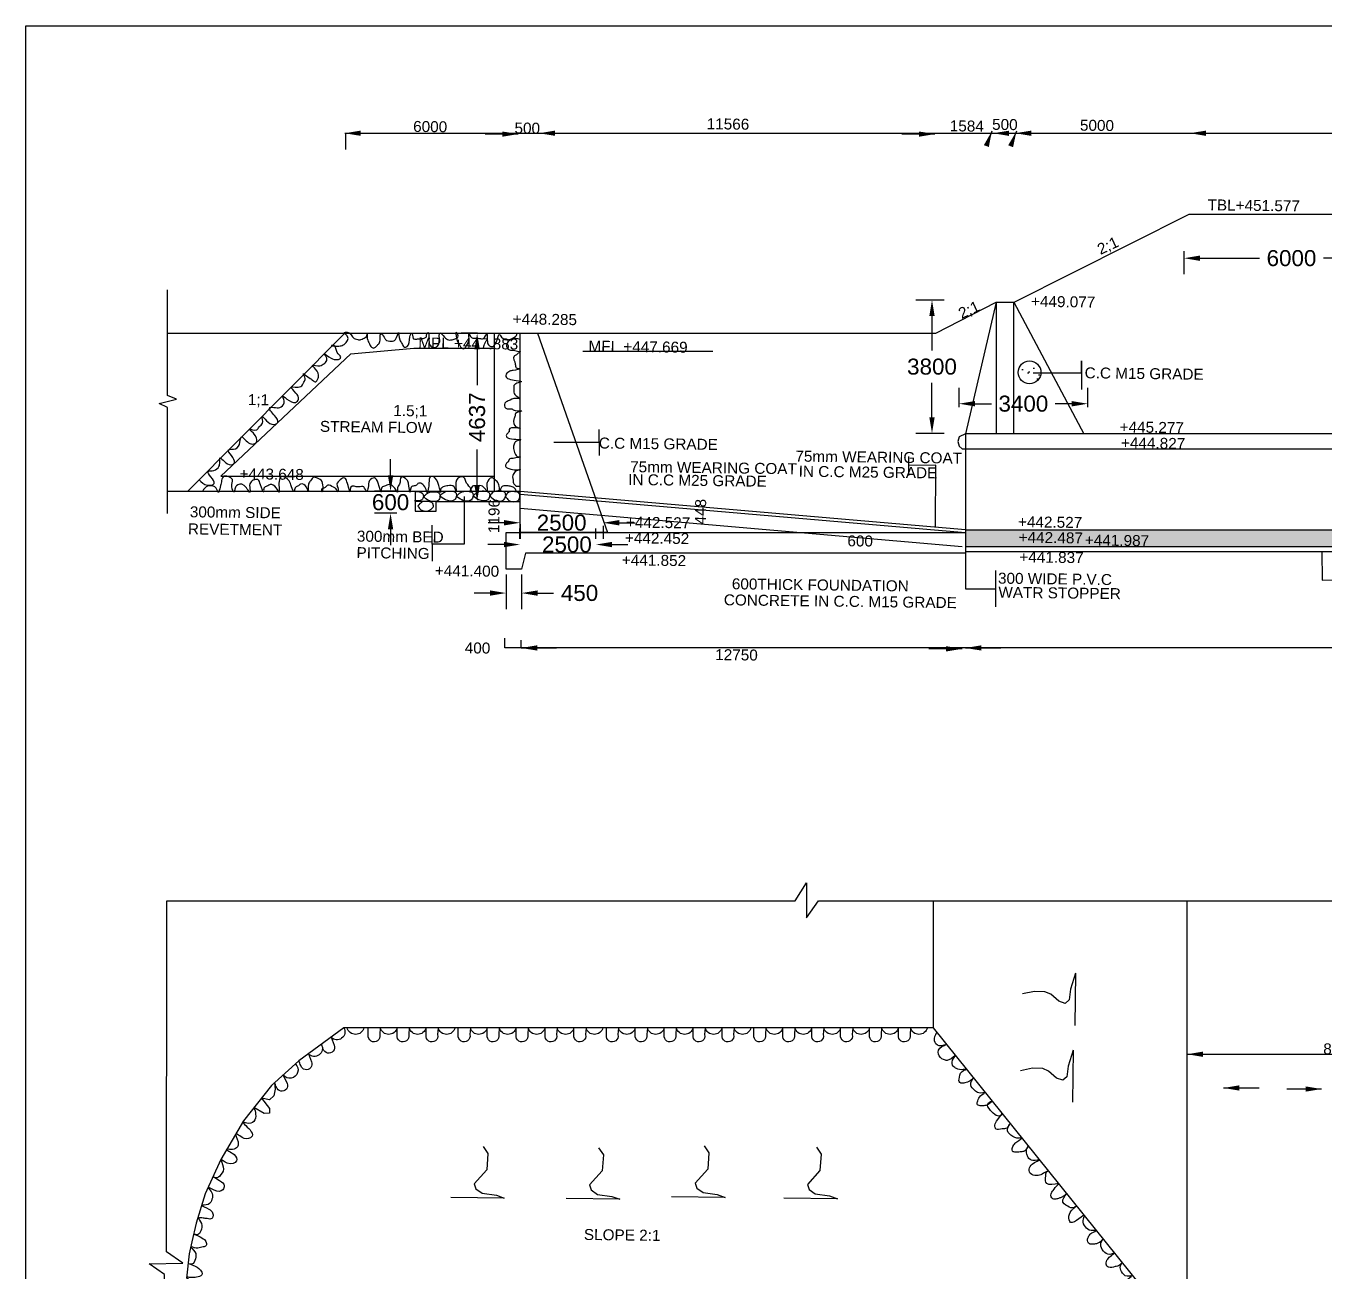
# Model space of a CAD drawing. Header units: inches. Extents: x 86 to 493, y 48 to 2722.
# Drawn here: x 85.64 to 100.23, y 69.72 to 83.71 of the extents above; entities that cross this region are included whole.
import ezdxf

# ---------------------------------------------------------------- set-up
doc = ezdxf.new("R2010")
doc.units = ezdxf.units.IN
doc.header["$MEASUREMENT"] = 0
doc.layers.add('DRAWING', color=7, linetype='Continuous')
doc.styles.get("Standard").update_dxf_attribs({"font": 'arial.ttf'})
doc.dimstyles.get("Standard").update_dxf_attribs({"dimtxt": 0.18, "dimasz": 0.18, "dimexe": 0.18, "dimexo": 0.0625, "dimgap": 0.09, "dimtad": 0, "dimtih": 1, "dimtoh": 1, "dimdec": 4, "dimzin": 0, "dimdsep": 46, "dimtxsty": 'Standard', "dimcen": 0.09, "dimadec": 0, "dimazin": 0, "dimtfac": 1, "dimtdec": 4, "dimtofl": 0, "dimtmove": 0, "dimatfit": 3, "dimfxl": 1, "dimtolj": 1, "dimtzin": 0, "dimarcsym": 0})
pattern_1 = [(50, (0, 0), (0.3586301, -0.03137607), [0.0375, -0.4125]), (355, (0, 0), (-0.0693757, 0.3760961), [0.03, -0.33]), (100.45144, (0.0299, -0.0026), (0.2892544, 0.34472), [0.0318701, -0.3505711]), (46.1842, (0, 0.1), (0.5336207, -0.0827596), [0.05625, -0.61875]), (96.63564, (0.04447, 0.0931), (0.467331, 0.4870593), [0.0478052, -0.5258569]), (351.18416, (0, 0.1), (0.467331, 0.4870593), [0.045, -0.495]), (21, (0.05, 0.075), (0.2984535, -0.20130945), [0.0375, -0.4125]), (326, (0.05, 0.075), (0.1216577, 0.362575), [0.03, -0.33]), (71.45144, (0.07487, 0.05822), (0.4201112, 0.1612656), [0.0318701, -0.3505711]), (37.5, (0, 0), (0.00607993, 0.16644693), [0, -0.326, 0, -0.335, 0, -0.33125]), (7.5, (0, 0), (0.13153477, 0.19720586), [0, -0.191, 0, -0.3185, 0, -0.12625]), (327.5, (-0.1115, 0), (0.26691122, -0.01127744), [0, -0.125, 0, -0.39, 0, -0.5175]), (317.5, (-0.1615, 0), (0.2915931, 0.0500525), [0, -0.1625, 0, -0.259, 0, -0.3675])]

# ---------------------------------------------------------------- blocks, each defined once
blk = doc.blocks.new('*D26')
at = {"layer": 'Defpoints', "color": 0, "transparency": 16777216}
for p in [(89.877, 78.48), (89.738, 78.234), (89.87, 78.234)]:
    blk.add_point(p, dxfattribs=at)
at = {"layer": 'DRAWING', "color": 0, "lineweight": -2, "transparency": 16777216}
for p, q in [((89.738, 78.66), (89.738, 78.84)), ((89.814, 78.48), (89.558, 78.48)), ((89.807, 78.234), (89.558, 78.234)), ((89.738, 78.054), (89.738, 77.874))]:
    blk.add_line(p, q, dxfattribs=at)
at = {"layer": 'DRAWING', "color": 0, "transparency": 16777216}
for points in [[(89.708, 78.66), (89.768, 78.66), (89.738, 78.48)], [(89.708, 78.054), (89.768, 78.054), (89.738, 78.234)]]:
    blk.add_solid(points, dxfattribs=at)
at = {"layer": 'DRAWING', "color": 0, "transparency": 16777216, "insert": (89.738, 78.357), "char_height": 0.18, "attachment_point": 5}
blk.add_mtext('\\A1;600', dxfattribs=at)
blk = doc.blocks.new('*D27')
at = {"layer": 'Defpoints', "color": 0, "transparency": 16777216}
for p in [(91.194, 78.175), (92.128, 78.156), (92.128, 78.127)]:
    blk.add_point(p, dxfattribs=at)
at = {"layer": 'DRAWING', "color": 0, "lineweight": -2, "transparency": 16777216}
for p, q in [((91.014, 78.127), (90.834, 78.127)), ((91.194, 78.112), (91.194, 77.947)), ((92.128, 78.094), (92.128, 77.947)), ((92.308, 78.127), (92.488, 78.127))]:
    blk.add_line(p, q, dxfattribs=at)
at = {"layer": 'DRAWING', "color": 0, "transparency": 16777216}
for points in [[(91.014, 78.157), (91.014, 78.097), (91.194, 78.127)], [(92.308, 78.157), (92.308, 78.097), (92.128, 78.127)]]:
    blk.add_solid(points, dxfattribs=at)
at = {"layer": 'DRAWING', "color": 0, "transparency": 16777216, "insert": (91.661, 78.127), "char_height": 0.18, "attachment_point": 5}
blk.add_mtext('\\A1;2500', dxfattribs=at)
blk = doc.blocks.new('*D28')
at = {"layer": 'Defpoints', "color": 0, "transparency": 16777216}
for p in [(91.192, 77.882), (92.046, 77.882), (92.046, 77.882)]:
    blk.add_point(p, dxfattribs=at)
at = {"layer": 'DRAWING', "color": 0, "lineweight": -2, "transparency": 16777216}
for p, q in [((91.192, 77.945), (91.192, 78.062)), ((92.046, 77.945), (92.046, 78.062)), ((91.012, 77.882), (90.832, 77.882)), ((92.226, 77.882), (92.406, 77.882))]:
    blk.add_line(p, q, dxfattribs=at)
at = {"layer": 'DRAWING', "color": 0, "transparency": 16777216}
for points in [[(91.012, 77.912), (91.012, 77.852), (91.192, 77.882)], [(92.226, 77.912), (92.226, 77.852), (92.046, 77.882)]]:
    blk.add_solid(points, dxfattribs=at)
at = {"layer": 'DRAWING', "color": 0, "transparency": 16777216, "insert": (91.72, 77.882), "char_height": 0.18, "attachment_point": 5}
blk.add_mtext('\\A1;2500', dxfattribs=at)
blk = doc.blocks.new('*D29')
at = {"layer": 'Defpoints', "color": 0, "transparency": 16777216}
for p in [(98.655, 81.242), (101.07, 81.213), (101.07, 81.099)]:
    blk.add_point(p, dxfattribs=at)
at = {"layer": 'DRAWING', "color": 0, "lineweight": -2, "transparency": 16777216}
for p, q in [((98.655, 81.179), (98.655, 80.919)), ((101.07, 81.151), (101.07, 80.919)), ((98.835, 81.099), (99.504, 81.099)), ((100.89, 81.099), (100.222, 81.099))]:
    blk.add_line(p, q, dxfattribs=at)
at = {"layer": 'DRAWING', "color": 0, "transparency": 16777216}
for points in [[(98.835, 81.129), (98.835, 81.069), (98.655, 81.099)], [(100.89, 81.129), (100.89, 81.069), (101.07, 81.099)]]:
    blk.add_solid(points, dxfattribs=at)
at = {"layer": 'DRAWING', "color": 0, "transparency": 16777216, "insert": (99.863, 81.099), "char_height": 0.18, "attachment_point": 5}
blk.add_mtext('\\A1;6000', dxfattribs=at)
blk = doc.blocks.new('*D38')
at = {"layer": 'Defpoints', "color": 0, "transparency": 16777216}
for p in [(96.021, 80.628), (95.823, 79.131), (96.021, 79.131)]:
    blk.add_point(p, dxfattribs=at)
at = {"layer": 'DRAWING', "color": 0, "lineweight": -2, "transparency": 16777216}
for p, q in [((95.959, 80.628), (95.643, 80.628)), ((95.823, 80.448), (95.823, 80.062)), ((95.823, 79.311), (95.823, 79.698)), ((95.959, 79.131), (95.643, 79.131))]:
    blk.add_line(p, q, dxfattribs=at)
at = {"layer": 'DRAWING', "color": 0, "transparency": 16777216}
for points in [[(95.793, 80.448), (95.853, 80.448), (95.823, 80.628)], [(95.793, 79.311), (95.853, 79.311), (95.823, 79.131)]]:
    blk.add_solid(points, dxfattribs=at)
at = {"layer": 'DRAWING', "color": 0, "transparency": 16777216, "insert": (95.823, 79.88), "char_height": 0.18, "attachment_point": 5}
blk.add_mtext('\\A1;3800', dxfattribs=at)
blk = doc.blocks.new('*D39')
at = {"layer": 'Defpoints', "color": 0, "transparency": 16777216}
for p in [(96.127, 79.365), (97.573, 79.464), (97.573, 79.365)]:
    blk.add_point(p, dxfattribs=at)
at = {"layer": 'DRAWING', "color": 0, "lineweight": -2, "transparency": 16777216}
for p, q in [((96.127, 79.427), (96.127, 79.644)), ((97.573, 79.427), (97.573, 79.644)), ((96.307, 79.464), (96.492, 79.464)), ((97.393, 79.464), (97.209, 79.464))]:
    blk.add_line(p, q, dxfattribs=at)
at = {"layer": 'DRAWING', "color": 0, "transparency": 16777216}
for points in [[(96.307, 79.494), (96.307, 79.434), (96.127, 79.464)], [(97.393, 79.494), (97.393, 79.434), (97.573, 79.464)]]:
    blk.add_solid(points, dxfattribs=at)
at = {"layer": 'DRAWING', "color": 0, "transparency": 16777216, "insert": (96.85, 79.464), "char_height": 0.18, "attachment_point": 5}
blk.add_mtext('\\A1;3400', dxfattribs=at)
blk = doc.blocks.new('*D40')
at = {"layer": 'Defpoints', "color": 0, "transparency": 16777216}
for p in [(90.711, 80.257), (90.777, 80.257), (90.723, 78.367)]:
    blk.add_point(p, dxfattribs=at)
at = {"layer": 'DRAWING', "color": 0, "lineweight": -2, "transparency": 16777216}
for p, q in [((90.715, 80.257), (90.531, 80.257)), ((90.711, 80.077), (90.711, 79.674)), ((90.711, 78.547), (90.711, 78.949)), ((90.66, 78.367), (90.531, 78.367))]:
    blk.add_line(p, q, dxfattribs=at)
at = {"layer": 'DRAWING', "color": 0, "transparency": 16777216}
for points in [[(90.681, 80.077), (90.741, 80.077), (90.711, 80.257)], [(90.681, 78.547), (90.741, 78.547), (90.711, 78.367)]]:
    blk.add_solid(points, dxfattribs=at)
at = {"layer": 'DRAWING', "color": 0, "transparency": 16777216, "insert": (90.711, 79.312), "char_height": 0.18, "attachment_point": 5, "rotation": 90}
blk.add_mtext('\\A1;4637', dxfattribs=at)
blk = doc.blocks.new('*D41')
at = {"layer": 'Defpoints', "color": 0, "transparency": 16777216}
for p in [(91.036, 77.606), (91.21, 77.606), (91.21, 77.337)]:
    blk.add_point(p, dxfattribs=at)
at = {"layer": 'DRAWING', "color": 0, "lineweight": -2, "transparency": 16777216}
for p, q in [((91.036, 77.544), (91.036, 77.157)), ((91.21, 77.544), (91.21, 77.157)), ((90.856, 77.337), (90.676, 77.337)), ((91.39, 77.337), (91.57, 77.337))]:
    blk.add_line(p, q, dxfattribs=at)
at = {"layer": 'DRAWING', "color": 0, "transparency": 16777216}
for points in [[(90.856, 77.367), (90.856, 77.307), (91.036, 77.337)], [(91.39, 77.367), (91.39, 77.307), (91.21, 77.337)]]:
    blk.add_solid(points, dxfattribs=at)
at = {"layer": 'DRAWING', "color": 0, "transparency": 16777216, "insert": (91.862, 77.337), "char_height": 0.18, "attachment_point": 5}
blk.add_mtext('\\A1;450', dxfattribs=at)

msp = doc.modelspace()

# ---------------------------------------------------------------- hatches: boundary and pattern name
at = {"layer": 'DRAWING'}
h = msp.add_hatch(dxfattribs=at)
h.set_pattern_fill('AR-CONC', color=256, scale=0.05)
h.set_pattern_definition(pattern_1)
h.paths.add_polyline_path([(96.79115, 79.81639, 1), (97.04707, 79.81639, 1)])
h = msp.add_hatch(dxfattribs=at)
h.set_pattern_fill('AR-CONC', color=256, scale=0.05)
h.set_pattern_definition(pattern_1)
h.paths.add_polyline_path([(107.37867, 78.04577), (96.1991, 78.04577), (96.1991, 77.8565), (107.37867, 77.8565)])

# ---------------------------------------------------------------- linework, layer by layer
msp.add_line((89.06898, 72.3457), (89.06898, 72.3457), dxfattribs=at)
msp.add_lwpolyline([(85.64065, 83.70827), (139.59855, 83.70827), (139.59855, 47.59396), (85.64065, 47.59396)], close=True, dxfattribs=at)
for points in [[(89.23574, 82.32048), (89.23574, 82.50317), (126.84091, 82.50317), (126.84091, 82.33267)], [(87.2313, 80.25689), (89.22337, 80.25689), (90.90736, 80.25689), (91.20204, 80.25689), (91.38922, 80.25689), (95.86557, 80.25689), (96.54251, 80.60597), (96.74782, 80.60597), (98.71297, 81.59323), (102.20836, 81.59323), (101.77856, 81.80144), (101.38687, 81.80144), (101.07141, 81.59323)], [(87.23264, 79.4208), (87.13681, 79.46575), (87.33309, 79.5144), (87.2313, 79.55607), (87.2313, 80.24304), (87.2313, 80.74404)], [(96.54251, 80.60597), (96.1991, 79.12709)], [(96.54659, 79.12709), (96.54659, 80.60597)], [(96.7425, 79.12709), (96.7425, 80.60597), (97.52912, 79.12709)], [(87.45552, 78.47966), (89.22337, 80.25689)], [(90.90811, 78.47966), (90.90736, 80.25689)], [(96.1991, 77.78412), (91.25642, 77.78412), (91.20991, 77.606), (91.03593, 77.606), (91.03593, 78.01625), (91.19445, 78.01625), (91.19445, 78.17454), (91.19445, 78.28868), (91.19445, 78.47966), (91.19445, 80.25689)], [(91.38922, 80.25689), (92.17769, 78.01616), (91.19445, 78.01616), (92.17769, 78.01616), (96.1991, 78.01616)], [(87.82934, 78.64929), (89.29143, 80.02443), (90.00122, 80.08707), (90.90743, 80.08746)], [(91.89916, 80.05412), (93.36119, 80.05412)], [(96.95887, 79.81087), (97.50456, 79.81087), (97.50456, 79.94538)], [(97.50456, 79.94538), (97.50456, 79.81087), (97.50456, 79.62302)], [(128.85711, 78.00732), (117.36027, 78.00732), (117.36027, 79.12709), (96.1991, 79.12709), (96.1991, 78.04577), (124.87305, 78.04577), (124.87305, 79.68454)], [(87.23264, 78.23239), (87.23264, 78.48291), (87.23264, 79.4208)], [(91.57447, 79.03076), (92.0842, 79.03076), (92.0842, 79.17463)], [(96.1991, 79.12709), (96.12961, 79.09328), (96.11258, 79.03875), (96.12755, 78.98554), (96.16208, 78.95727), (96.1991, 78.95727)], [(92.0842, 79.03076), (92.0842, 78.88134)], [(96.1991, 78.95739), (117.36027, 78.95739)], [(95.56064, 78.87255), (95.56064, 78.65715)], [(87.82934, 78.64929), (90.90803, 78.65059)], [(95.86287, 78.07798), (95.86453, 78.77269), (95.56064, 78.76877)], [(91.19445, 78.47966), (87.23264, 78.47966)], [(90.01475, 78.47966), (90.01475, 78.25628), (90.25151, 78.25628), (90.25151, 78.36663), (90.01475, 78.36663)], [(90.56498, 78.42074), (90.56498, 77.88784), (90.20467, 77.88784), (90.20467, 78.09893)], [(90.25151, 78.36663), (91.19445, 78.36663)], [(96.19782, 78.04916), (91.19445, 78.47966)], [(91.19445, 78.44715), (96.1991, 78.01616)], [(96.16232, 77.8565), (91.19445, 78.28868)], [(96.1991, 78.04577), (96.1991, 77.38591), (96.53344, 77.38591)], [(90.20467, 77.88784), (90.20467, 77.69407)], [(117.35822, 77.8565), (96.19815, 77.8565), (96.19815, 77.8565), (96.19815, 77.8028), (117.35822, 77.8028)], [(100.20462, 77.8028), (100.20826, 77.48173), (100.53798, 77.48547), (100.53559, 77.69621)], [(96.53622, 77.59115), (96.53622, 77.18344)], [(117.35179, 76.72019), (91.02305, 76.72019), (91.02305, 76.82986)], [(91.20443, 76.72019), (91.20443, 76.80653)], [(87.22382, 73.87874), (94.28505, 73.87874), (94.41085, 74.08053), (94.41086, 73.6873), (94.54761, 73.8793), (104.18482, 73.8793)], [(128.82345, 54.15002), (87.201, 54.15002), (87.201, 63.53847), (87.01953, 63.66755), (87.40186, 63.67025), (87.1985, 63.80567), (87.1985, 69.68119), (87.02466, 69.8014), (87.40423, 69.80833), (87.22139, 69.93547), (87.22382, 73.87874)], [(95.83767, 73.8793), (95.83767, 72.45206), (89.2135, 72.45206), (88.70766, 72.07981), (88.3997, 71.80331), (88.08476, 71.40809), (87.83067, 70.97212), (87.65517, 70.58823), (87.55525, 70.25774), (87.50582, 70.04861), (87.47404, 69.91413), (87.44521, 69.63958)], [(95.83767, 72.45206), (98.6924, 68.90451), (98.6924, 73.8793)], [(97.43596, 73.06602), (97.37801, 72.88508), (97.36497, 72.76639), (97.3186, 72.72731), (97.2476, 72.75047), (97.15776, 72.83008), (97.09255, 72.85758), (96.97662, 72.86192), (96.84186, 72.83298)], [(97.43596, 73.06602), (97.4273, 72.47899)], [(97.4106, 72.20237), (97.35265, 72.02144), (97.33961, 71.90275), (97.29324, 71.86367), (97.22223, 71.88683), (97.13239, 71.96644), (97.06718, 71.99394), (96.95126, 71.99828), (96.81649, 71.96933)], [(97.4106, 72.20237), (97.40193, 71.61535)], [(98.6924, 72.1555), (102.1745, 72.1555)], [(88.4352, 71.83517), (88.44088, 71.76158), (88.42654, 71.68705), (88.37629, 71.64315), (88.28848, 71.66374), (88.37708, 71.54749), (88.37943, 71.49338), (88.31729, 71.49068), (88.20321, 71.55672)], [(90.78026, 71.11809), (90.83299, 71.03908), (90.81981, 70.8569), (90.67918, 70.70107), (90.69781, 70.64494), (90.76859, 70.59464), (90.92763, 70.57073), (91.01657, 70.53972), (90.4142, 70.54761)], [(92.07667, 71.10517), (92.12941, 71.02615), (92.11623, 70.84398), (91.9756, 70.68814), (91.99422, 70.63201), (92.06501, 70.58171), (92.22405, 70.5578), (92.31299, 70.52679), (91.71062, 70.53468)], [(93.26301, 71.12592), (93.31574, 71.0469), (93.30256, 70.86473), (93.16193, 70.70889), (93.18056, 70.65276), (93.25134, 70.60246), (93.41038, 70.57855), (93.49932, 70.54754), (92.89695, 70.55543)], [(94.52334, 71.11042), (94.57607, 71.03141), (94.56289, 70.84923), (94.42226, 70.6934), (94.44089, 70.63727), (94.51167, 70.58697), (94.67071, 70.56306), (94.75965, 70.53205), (94.15728, 70.53994)]]:
    msp.add_lwpolyline(points, dxfattribs=at)
for points in [[(89.2135, 72.45206, -0.88967982), (89.06898, 72.3457, 0)], [(89.43962, 72.45206, -0.77428943), (89.25016, 72.45206, -2.81447939)], [(89.62296, 72.45206), (89.61713, 72.37618, -1.22280916), (89.48738, 72.37001), (89.48738, 72.45206)], [(89.81243, 72.45206, -0.77428943), (89.62296, 72.45206, -2.81447939)], [(89.94801, 72.45206), (89.94218, 72.37618, -1.22280916), (89.81243, 72.37001), (89.81243, 72.45206)], [(90.13748, 72.45206, -0.77428943), (89.94801, 72.45206, -2.81447939)], [(90.27306, 72.45206), (90.26723, 72.37618, -1.22280916), (90.13748, 72.37001), (90.13748, 72.45206)], [(90.46253, 72.45206, -0.77428943), (90.27306, 72.45206, -2.81447939)], [(90.63482, 72.45206), (90.62899, 72.37618, -1.22280916), (90.49924, 72.37001), (90.49924, 72.45206)], [(90.82429, 72.45206, -0.77428943), (90.63482, 72.45206, -2.81447939)], [(90.95987, 72.45206), (90.95404, 72.37618, -1.22280916), (90.82429, 72.37001), (90.82429, 72.45206)], [(91.14934, 72.45206, -0.77428943), (90.95987, 72.45206, -2.81447939)], [(91.28492, 72.45206), (91.27909, 72.37618, -1.22280916), (91.14934, 72.37001), (91.14934, 72.45206)], [(91.47439, 72.45206, -0.77428943), (91.28492, 72.45206, -2.81447939)], [(91.60997, 72.45206), (91.60414, 72.37618, -1.22280916), (91.47439, 72.37001), (91.47439, 72.45206)], [(91.79944, 72.45206, -0.77428943), (91.60997, 72.45206, -2.81447939)], [(91.93502, 72.45206), (91.92919, 72.37618, -1.22280916), (91.79944, 72.37001), (91.79944, 72.45206)], [(92.12449, 72.45206, -0.77428943), (91.93502, 72.45206, -2.81447939)], [(92.29884, 72.45206), (92.29301, 72.37618, -1.22280916), (92.16326, 72.37001), (92.16326, 72.45206)], [(92.48831, 72.45206, -0.77428943), (92.29884, 72.45206, -2.81447939)], [(92.6239, 72.45206), (92.61806, 72.37618, -1.22280916), (92.48831, 72.37001), (92.48831, 72.45206)], [(92.81336, 72.45206, -0.77428943), (92.6239, 72.45206, -2.81447939)], [(92.94895, 72.45206), (92.94311, 72.37618, -1.22280916), (92.81336, 72.37001), (92.81336, 72.45206)], [(93.13841, 72.45206, -0.77428943), (92.94895, 72.45206, -2.81447939)], [(93.274, 72.45206), (93.26816, 72.37618, -1.22280916), (93.13841, 72.37001), (93.13841, 72.45206)], [(93.46346, 72.45206, -0.77428943), (93.274, 72.45206, -2.81447939)], [(93.59905, 72.45206), (93.59321, 72.37618, -1.22280916), (93.46346, 72.37001), (93.46346, 72.45206)], [(93.78851, 72.45206, -0.77428943), (93.59905, 72.45206, -2.81447939)], [(93.95683, 72.45206), (93.95099, 72.37618, -1.22280916), (93.82125, 72.37001), (93.82125, 72.45206)], [(94.1463, 72.45206, -0.77428943), (93.95683, 72.45206, -2.81447939)], [(94.28188, 72.45206), (94.27605, 72.37618, -1.22280916), (94.1463, 72.37001), (94.1463, 72.45206)], [(94.47135, 72.45206, -0.77428943), (94.28188, 72.45206, -2.81447939)], [(94.60693, 72.45206), (94.6011, 72.37618, -1.22280916), (94.47135, 72.37001), (94.47135, 72.45206)], [(94.7964, 72.45206, -0.77428943), (94.60693, 72.45206, -2.81447939)], [(94.93169, 72.45206), (94.92585, 72.37618, -1.22280916), (94.7961, 72.37001), (94.7961, 72.45206)], [(95.12115, 72.45206, -0.77428943), (94.93169, 72.45206, -2.81447939)], [(95.25674, 72.45206), (95.2509, 72.37618, -1.22280916), (95.12115, 72.37001), (95.12115, 72.45206)], [(95.4462, 72.45206, -0.77428943), (95.25674, 72.45206, -2.81447939)], [(95.58179, 72.45206), (95.57595, 72.37618, -1.22280916), (95.4462, 72.37001), (95.4462, 72.45206)], [(95.77125, 72.45206, -0.77428943), (95.58179, 72.45206, -2.81447939)], [(88.96058, 72.26593, -0.88967982), (88.81606, 72.15958, 0)], [(89.06898, 72.3457), (89.10391, 72.25723, -1.03927103), (88.98105, 72.21412, 0.0386563), (88.96058, 72.26593, 99.75866798)], [(88.81606, 72.15958), (88.85099, 72.0711, -1.03927103), (88.72813, 72.02799, 0.0386563), (88.70766, 72.07981, 99.75866798)], [(88.53192, 71.92202), (88.57751, 71.82856, -1.03927103), (88.45466, 71.78545, 0.0386563), (88.43418, 71.83726, 99.75866798)], [(88.66942, 72.04547, -1.07783187), (88.53192, 71.92202, 0)]]:
    msp.add_lwpolyline(points, format="xyb", dxfattribs=at)
msp.add_circle((96.91911, 79.81639), 0.12796, dxfattribs=at)
for points in [[(87.58506, 78.61171), (87.68299, 78.54932), (87.75559, 78.56787), (87.68805, 78.70445), (87.75221, 78.71457), (87.80961, 78.75841), (87.81974, 78.809), (87.81974, 78.85284), (87.92611, 78.78033), (87.98351, 78.80057), (87.91767, 78.94559), (87.99374, 78.95809), (88.04608, 79.03397), (88.05958, 79.08961), (88.14063, 79.02554), (88.17608, 79.01205), (88.22335, 79.02216), (88.21829, 79.10648), (88.15413, 79.17898), (88.23349, 79.17055), (88.26219, 79.20428), (88.29933, 79.24643), (88.29427, 79.31894), (88.40232, 79.23463), (88.46986, 79.25318), (88.4344, 79.33075), (88.38048, 79.42092), (88.44464, 79.42092), (88.50879, 79.42766), (88.54256, 79.49511), (88.5223, 79.55076), (88.67087, 79.47825), (88.70295, 79.51535), (88.67425, 79.58448), (88.6236, 79.64856), (88.72997, 79.65699), (88.76373, 79.70589), (88.77914, 79.74903), (88.7555, 79.79961), (88.83485, 79.74903), (88.86187, 79.72879), (88.89901, 79.71193), (88.9159, 79.73554), (88.92771, 79.7642), (88.89395, 79.85357), (88.86187, 79.89573), (88.9446, 79.88898), (88.96992, 79.90247), (89.00707, 79.92777), (89.02226, 79.97498), (88.99525, 80.02557), (89.06954, 79.97498), (89.13369, 79.95981), (89.14214, 79.95981), (89.17421, 79.97498), (89.17759, 79.99016), (89.13876, 80.03906), (89.09993, 80.11831), (89.07472, 80.11893), (89.15745, 80.11219), (89.20472, 80.12399), (89.24693, 80.16278), (89.25875, 80.20999), (89.2216, 80.26395), (89.28914, 80.25046), (89.30265, 80.22517), (89.31784, 80.20662), (89.36849, 80.1847), (89.40395, 80.1847), (89.43096, 80.19819), (89.46979, 80.22179), (89.47486, 80.25721), (89.47655, 80.1965), (89.50187, 80.13748), (89.52382, 80.0987), (89.55421, 80.09027), (89.58291, 80.11556), (89.60824, 80.14085), (89.62174, 80.19481), (89.6285, 80.25383), (89.66476, 80.21345), (89.67996, 80.18647), (89.74918, 80.16623), (89.79308, 80.18478), (89.82684, 80.26404), (89.84204, 80.18141), (89.86568, 80.14263), (89.87581, 80.11733), (89.891, 80.10047), (89.92477, 80.10722), (89.95516, 80.21513), (89.97542, 80.25729), (89.99399, 80.19827), (89.99906, 80.19153), (90.02269, 80.18816), (90.06153, 80.1949), (90.10542, 80.19827), (90.1375, 80.21345), (90.14594, 80.24717), (90.15607, 80.26235), (90.17127, 80.15612), (90.18984, 80.11227), (90.2388, 80.09541), (90.26582, 80.11227), (90.28608, 80.16118), (90.29283, 80.26235), (90.34517, 80.21345), (90.39075, 80.18141), (90.44309, 80.18647), (90.49712, 80.22863), (90.48193, 80.26235), (90.51116, 80.12559), (90.56687, 80.08343), (90.59051, 80.11547), (90.6209, 80.1981), (90.61415, 80.25712), (90.6496, 80.20822), (90.67999, 80.20147), (90.73909, 80.1981), (90.78298, 80.1981), (90.81844, 80.24531), (90.82519, 80.18292), (90.8387, 80.12559), (90.86402, 80.10873), (90.8826, 80.10535), (90.90961, 80.12896), (90.93325, 80.17618), (90.94507, 80.2099), (90.96026, 80.24194), (90.9839, 80.21327), (91.06494, 80.18461), (91.14092, 80.22002), (91.15442, 80.23182), (91.15167, 80.25694)], [(91.19306, 80.1875), (91.09353, 80.18816), (91.06453, 80.16577), (91.05596, 80.15524), (91.04607, 80.13549), (91.04212, 80.12035), (91.04476, 80.1006), (91.06058, 80.0769), (91.11726, 80.06505), (91.18581, 80.05123), (91.1957, 80.04925), (91.17329, 80.03214), (91.15219, 80.01371), (91.12611, 79.99684), (91.13981, 79.90844), (91.15035, 79.86845), (91.19144, 79.85793), (91.11452, 79.83793), (91.0787, 79.82951), (91.03866, 79.79478), (91.03339, 79.77058), (91.08502, 79.7369), (91.17669, 79.72112), (91.20935, 79.7148), (91.15667, 79.69376), (91.13981, 79.68429), (91.12401, 79.66955), (91.12316, 79.64719), (91.12822, 79.57821), (91.17201, 79.53784), (91.19559, 79.52102), (91.15348, 79.5227), (91.06084, 79.49578), (91.0221, 79.47055), (91.0322, 79.41503), (91.09958, 79.40494), (91.13832, 79.38811), (91.21412, 79.38307), (91.16696, 79.36793), (91.14338, 79.35447), (91.13664, 79.32923), (91.12316, 79.28886), (91.14506, 79.20642), (91.17875, 79.19465), (91.19557, 79.18894), (91.06924, 79.17549), (91.06924, 79.15025), (91.04397, 79.12333), (91.04229, 79.09137), (91.07429, 79.07287), (91.17704, 79.06277), (91.20062, 79.05941), (91.15514, 79.04427), (91.12651, 79.01062), (91.12145, 78.96183), (91.1383, 78.90295), (91.16525, 78.86931), (91.19894, 78.86931), (91.11641, 78.85013), (91.07261, 78.83835), (91.06082, 78.81648), (91.03724, 78.78957), (91.03387, 78.75592), (91.06756, 78.73573), (91.14673, 78.72059), (91.17873, 78.72396), (91.19895, 78.72227), (91.15178, 78.7105), (91.13157, 78.69031), (91.11641, 78.67012), (91.10967, 78.64152), (91.11472, 78.6062), (91.11472, 78.59105), (91.13157, 78.55573), (91.15178, 78.5389), (91.19558, 78.54059)], [(91.15385, 78.47977), (91.12397, 78.52131), (91.08355, 78.53653), (91.03375, 78.54121), (90.99157, 78.53302), (90.97341, 78.50259), (90.96755, 78.47743), (90.95935, 78.53945), (90.94236, 78.58041), (90.90779, 78.61435), (90.87381, 78.63307), (90.82442, 78.57739), (90.82149, 78.53234), (90.81973, 78.48319), (90.81446, 78.48904), (90.77111, 78.53643), (90.73889, 78.54404), (90.70608, 78.53994), (90.66038, 78.53702), (90.64457, 78.5142), (90.63168, 78.47968), (90.63602, 78.48094), (90.58362, 78.5886), (90.56715, 78.63196), (90.51625, 78.63944), (90.47134, 78.54374), (90.47583, 78.47945), (90.45187, 78.53029), (90.383, 78.54225), (90.32911, 78.52879), (90.30366, 78.50786), (90.29916, 78.47197), (90.23928, 78.62897), (90.19137, 78.64542), (90.16891, 78.57365), (90.16592, 78.5243), (90.14795, 78.46449), (90.12999, 78.51683), (90.04465, 78.56617), (90.02219, 78.54374), (89.98327, 78.53776), (89.96231, 78.50487), (89.95931, 78.47197), (89.93836, 78.57215), (89.92189, 78.60953), (89.85601, 78.63944), (89.83955, 78.56019), (89.82308, 78.53776), (89.81559, 78.47197), (89.76918, 78.53477), (89.7063, 78.55421), (89.68235, 78.54225), (89.64043, 78.5243), (89.63444, 78.47496), (89.59787, 78.57054), (89.55719, 78.6303), (89.50214, 78.60161), (89.48539, 78.52034), (89.46863, 78.4821), (89.43752, 78.5299), (89.38008, 78.5299), (89.29153, 78.52751), (89.28435, 78.47732), (89.24845, 78.58727), (89.22451, 78.62791), (89.13596, 78.55859), (89.14793, 78.506), (89.14793, 78.47493), (89.124, 78.51078), (89.09528, 78.52751), (89.03305, 78.54903), (89.00194, 78.52273), (88.96125, 78.49883), (88.96604, 78.47971), (88.96843, 78.58966), (88.91578, 78.62791), (88.87748, 78.63986), (88.83919, 78.59922), (88.81526, 78.56098), (88.81526, 78.47493), (88.79372, 78.52512), (88.72671, 78.56098), (88.6932, 78.53708), (88.66448, 78.51795), (88.65491, 78.47971), (88.62379, 78.53229), (88.59986, 78.59683), (88.50891, 78.64225), (88.48259, 78.57054), (88.48259, 78.54903), (88.48737, 78.46776), (88.45148, 78.52034), (88.38686, 78.5562), (88.34856, 78.53708), (88.31506, 78.51556), (88.31266, 78.47493), (88.27676, 78.55142), (88.24565, 78.61118), (88.19539, 78.604), (88.1571, 78.56337), (88.15949, 78.48927), (88.15949, 78.47493), (88.09248, 78.54664), (88.00632, 78.54186), (87.98957, 78.506), (87.97999, 78.47254), (87.95367, 78.53229), (87.96085, 78.61118), (87.85793, 78.64464), (87.83639, 78.58488), (87.82203, 78.52751), (87.80289, 78.46776), (87.77656, 78.51556), (87.74545, 78.53708), (87.68083, 78.53708), (87.6545, 78.52034), (87.62339, 78.47971)], [(90.29091, 78.42851), (90.33824, 78.46832), (90.41714, 78.48325), (90.47361, 78.46086), (90.47776, 78.42685), (90.457, 78.38455), (90.35402, 78.38455), (90.28925, 78.43017)], [(90.66462, 78.42937), (90.71196, 78.46918), (90.79085, 78.48411), (90.84732, 78.46172), (90.85147, 78.42771), (90.83071, 78.38541), (90.72774, 78.38541), (90.66296, 78.43103)], [(90.85219, 78.43062), (90.89155, 78.46929), (90.97044, 78.48422), (91.02691, 78.46183), (91.03106, 78.42782), (91.0103, 78.38552), (90.90733, 78.38552), (90.85219, 78.43062)], [(90.01368, 78.47828), (90.0934, 78.4592), (90.10752, 78.42022), (90.08925, 78.38456), (90.0087, 78.3746)], [(90.04462, 78.31664), (90.09371, 78.36043), (90.18992, 78.35782), (90.21283, 78.34475), (90.2161, 78.33559), (90.21807, 78.3016), (90.20759, 78.2918), (90.18141, 78.27023), (90.11662, 78.25911), (90.07015, 78.28068), (90.04462, 78.31664)], [(90.10669, 78.42022), (90.15403, 78.46003), (90.23292, 78.47496), (90.28939, 78.45257), (90.29354, 78.41856), (90.27278, 78.37626), (90.1698, 78.37626), (90.10503, 78.42188)], [(90.47875, 78.42688), (90.52608, 78.4667), (90.60497, 78.48163), (90.66145, 78.45923), (90.6656, 78.42523), (90.64484, 78.38293), (90.54186, 78.38293), (90.47708, 78.42854)], [(91.03115, 78.42394), (91.05253, 78.461), (91.13142, 78.47593), (91.18789, 78.45354), (91.19205, 78.41953), (91.17128, 78.37723), (91.06831, 78.37723), (91.03115, 78.42394)], [(98.48811, 69.15837), (98.4228, 69.13503), (98.36892, 69.1978), (98.35649, 69.24748), (98.37153, 69.30325), (98.34543, 69.27507), (98.30537, 69.26679), (98.25495, 69.25368), (98.2059, 69.25506), (98.18242, 69.30612), (98.2729, 69.40745), (98.22523, 69.40952), (98.161, 69.45988), (98.14442, 69.53094), (98.17105, 69.55238), (98.12439, 69.53715), (98.0857, 69.52266), (98.04771, 69.50197), (98.00765, 69.513), (97.98486, 69.55716), (98.00627, 69.61511), (98.06429, 69.66478), (98.01559, 69.66188), (97.95342, 69.71362), (97.94306, 69.77916), (97.95947, 69.81531), (97.93132, 69.78675), (97.8809, 69.7695), (97.80837, 69.76192), (97.77936, 69.79779), (97.79732, 69.85298), (97.83945, 69.89575), (97.87301, 69.92276), (97.84753, 69.91207), (97.76395, 69.92794), (97.72113, 69.99831), (97.72734, 70.04936), (97.74615, 70.0804), (97.70455, 70.04108), (97.6707, 70.02728), (97.62857, 70.02107), (97.59334, 70.02452), (97.57055, 70.07764), (97.58712, 70.11421), (97.62097, 70.14939), (97.67042, 70.17451), (97.6134, 70.17599), (97.5464, 70.216), (97.52222, 70.28844), (97.5358, 70.3418), (97.38121, 70.26654), (97.36187, 70.33622), (97.39778, 70.40934), (97.42541, 70.43142), (97.44864, 70.45011), (97.41977, 70.43468), (97.35001, 70.44709), (97.29336, 70.51815), (97.33589, 70.59023), (97.30649, 70.56644), (97.27471, 70.54713), (97.24432, 70.53471), (97.20633, 70.52712), (97.18008, 70.53195), (97.16074, 70.58645), (97.18354, 70.62439), (97.2388, 70.68993), (97.24903, 70.69817), (97.20903, 70.69652), (97.10059, 70.7186), (97.10128, 70.78482), (97.11164, 70.8345), (97.12845, 70.84802), (97.0444, 70.80244), (96.99398, 70.79278), (96.93112, 70.81416), (96.9477, 70.92109), (97.0311, 70.96899), (96.95806, 70.96318), (96.9028, 70.99629), (96.88896, 71.03112), (96.89242, 71.10356), (96.90449, 71.12633), (96.87308, 71.07597), (96.83163, 71.0601), (96.76325, 71.05527), (96.72802, 71.06562), (96.74322, 71.13667), (96.77775, 71.17255), (96.8321, 71.21628), (96.80657, 71.21378), (96.70987, 71.24689), (96.67188, 71.31933), (96.69467, 71.36969), (96.66221, 71.32692), (96.6104, 71.31588), (96.54133, 71.31519), (96.52959, 71.35796), (96.56205, 71.42143), (96.61331, 71.48818), (96.6013, 71.4723), (96.4818, 71.52473), (96.45486, 71.60476), (96.49912, 71.63008), (96.44519, 71.58613), (96.3927, 71.57716), (96.36368, 71.57716), (96.33053, 71.59441), (96.33744, 71.63166), (96.3699, 71.68823), (96.41993, 71.72849), (96.39401, 71.72109), (96.2897, 71.76179), (96.26069, 71.83492), (96.28999, 71.88996), (96.25309, 71.85769), (96.19162, 71.83423), (96.14672, 71.83216), (96.12738, 71.84872), (96.12807, 71.87424), (96.1633, 71.96234), (96.20941, 71.99011), (96.17228, 71.98235), (96.09837, 71.99614), (96.06107, 72.02029), (96.05485, 72.08721), (96.08635, 72.14302), (96.01283, 72.09104), (95.97346, 72.08828), (95.90508, 72.13657), (95.9106, 72.2228), (95.98673, 72.26682), (95.9037, 72.25178), (95.8512, 72.30697), (95.87743, 72.40265)], [(88.20321, 71.55672), (88.22209, 71.48288), (88.2009, 71.40044), (88.1217, 71.3815), (88.07767, 71.39592), (88.15851, 71.30463), (88.18188, 71.23509), (88.14284, 71.20724), (88.04245, 71.23732), (87.99974, 71.26221), (88.0246, 71.1727), (88.00775, 71.1043), (87.9397, 71.08648), (87.89817, 71.08793), (87.97875, 71.02743), (88.00775, 70.95724), (87.90289, 70.93051), (87.83067, 70.97212), (87.85827, 70.8904), (87.83141, 70.80285), (87.76671, 70.7672), (87.74292, 70.78018), (87.81468, 70.73824), (87.8671, 70.67808), (87.85372, 70.63351), (87.75667, 70.62794), (87.68773, 70.65946), (87.73325, 70.59006), (87.73101, 70.52656), (87.68852, 70.46912), (87.61609, 70.45896), (87.69744, 70.41564), (87.73872, 70.37219), (87.74206, 70.33097), (87.72979, 70.3098), (87.67736, 70.30869), (87.63274, 70.31426), (87.58478, 70.31426), (87.61259, 70.25453), (87.60478, 70.17097), (87.56908, 70.12753), (87.52683, 70.13751), (87.63378, 70.08296), (87.66613, 70.03951), (87.66502, 70.00609), (87.61705, 69.98826), (87.55347, 69.97824), (87.49259, 69.99263), (87.54007, 69.93536), (87.54453, 69.85626), (87.5066, 69.79833), (87.46237, 69.80297), (87.58469, 69.74708), (87.61592, 69.67578), (87.55791, 69.65127), (87.48875, 69.64681), (87.44644, 69.65126), (87.50426, 69.59707), (87.48195, 69.47007), (87.43237, 69.4421), (87.56004, 69.42996), (87.579, 69.40099), (87.58681, 69.37314), (87.58681, 69.33415), (87.54888, 69.31187), (87.4998, 69.30518), (87.42314, 69.30022), (87.48972, 69.26675), (87.49865, 69.22553), (87.48861, 69.18319), (87.46964, 69.13751), (87.43346, 69.10026), (87.53657, 69.08181), (87.58677, 69.05062), (87.59012, 69.03725), (87.56891, 68.97446), (87.50979, 68.95775), (87.441, 68.9542), (87.51426, 68.91764), (87.53545, 68.87642), (87.53322, 68.82183), (87.5031, 68.76389), (87.45989, 68.75252), (87.56445, 68.76892), (87.61242, 68.74219), (87.61911, 68.72213), (87.62134, 68.69539), (87.60238, 68.66197), (87.55888, 68.63189), (87.49599, 68.61534), (87.55555, 68.57026), (87.57117, 68.5257), (87.57117, 68.48894), (87.54334, 68.43542), (87.58455, 68.42878), (87.61802, 68.43657), (87.67602, 68.41541), (87.6961, 68.38867), (87.70168, 68.3675), (87.63914, 68.30911), (87.58413, 68.28041), (87.65365, 68.27012), (87.65588, 68.23893), (87.6648, 68.1977), (87.66703, 68.1654), (87.65811, 68.13086), (87.63307, 68.09443), (87.73201, 68.12263), (87.82237, 68.08252), (87.82906, 68.05133), (87.79113, 67.98114), (87.69409, 67.95551), (87.67121, 67.94949), (87.72532, 67.93992), (87.77217, 67.91652), (87.78111, 67.89026), (87.78334, 67.83567), (87.77665, 67.80002), (87.75701, 67.77188), (87.84804, 67.80113), (87.90939, 67.8067), (87.92836, 67.78999), (87.93728, 67.751), (87.91386, 67.70198), (87.87258, 67.6797), (87.82087, 67.65212), (87.87946, 67.65788), (87.92073, 67.61555), (87.93747, 67.58101), (87.94527, 67.54982), (87.94639, 67.5086), (87.92206, 67.46236), (88.0122, 67.50191), (88.07579, 67.50971), (88.08582, 67.48854), (88.08582, 67.45958), (88.05348, 67.42281), (87.99076, 67.35033), (88.06486, 67.34323), (88.08828, 67.31427), (88.10167, 67.27527), (88.10725, 67.2296), (88.09694, 67.18415), (88.1541, 67.21288), (88.20095, 67.23182), (88.22772, 67.22737), (88.25895, 67.21511), (88.28461, 67.18392), (88.25895, 67.1271), (88.1698, 67.07013), (88.24808, 67.07872), (88.27931, 67.06089), (88.30274, 67.03527), (88.31835, 67.01744), (88.33174, 66.98513), (88.33955, 66.95951), (88.31652, 66.9134), (88.3574, 66.94614), (88.40871, 66.97399), (88.44998, 66.97622), (88.47006, 66.96174), (88.48568, 66.935), (88.48568, 66.88709), (88.43325, 66.82805), (88.4132, 66.80941), (88.44703, 66.82081), (88.51284, 66.80632), (88.53404, 66.7885), (88.55077, 66.75173), (88.55746, 66.72611), (88.56081, 66.7016), (88.54979, 66.6625), (88.57419, 66.69714), (88.60989, 66.72499), (88.66789, 66.74059), (88.69132, 66.73502), (88.70359, 66.72165), (88.71363, 66.7016), (88.71251, 66.66595), (88.70024, 66.60579), (88.66566, 66.56234), (88.6569, 66.55105), (88.70382, 66.57748), (88.73952, 66.56968), (88.80979, 66.55409), (88.81983, 66.50618), (88.82095, 66.48836), (88.81424, 66.42897), (88.84326, 66.47164), (88.87337, 66.49727), (88.92134, 66.51175), (88.95257, 66.51844), (88.97711, 66.50395), (88.98604, 66.45605), (88.976, 66.41037), (88.95815, 66.36692), (88.93412, 66.33595), (88.96373, 66.36135), (89.00389, 66.37583), (89.034, 66.34575), (89.06189, 66.32124), (89.11006, 66.27278), (89.11006, 66.25161), (89.0963, 66.22979), (89.13125, 66.25496), (89.13571, 66.29061), (89.15244, 66.31177), (89.17921, 66.32403), (89.21826, 66.33183), (89.2428, 66.31957), (89.25061, 66.28392), (89.2573, 66.2427), (89.24726, 66.18811), (89.22315, 66.14985), (89.2361, 66.16806), (89.26399, 66.18811), (89.31865, 66.17029), (89.36439, 66.15357), (89.39562, 66.12795), (89.40454, 66.0845), (89.39281, 66.05554), (89.4302, 66.12795), (89.47259, 66.1636), (89.51275, 66.17474), (89.55736, 66.1636), (89.54844, 66.0923), (89.54218, 66.04837), (89.52657, 66.01606), (89.52144, 66.00341), (89.53884, 66.03389), (89.56226, 66.05171), (89.65039, 66.0428), (89.69389, 66.00938), (89.69724, 65.97373), (89.69947, 65.9481), (89.69361, 65.93364), (89.76974, 66.02052), (89.79763, 66.04837), (89.84002, 66.03166), (89.85006, 65.97373), (89.85452, 65.94142), (89.84164, 65.87365), (89.85787, 65.92025), (89.92145, 65.91802), (89.97388, 65.8924), (90.02073, 65.86343), (90.02853, 65.83558)]]:
    msp.add_spline(points, degree=3, dxfattribs=at)

# ---------------------------------------------------------------- texts
for s, height, rotation, p in [(' 6000', 0.123137, 359.279894, (89.94369, 82.51896)), (' 500', 0.123137, 359.279894, (91.08255, 82.50151)), (' 11566', 0.123137, 359.279894, (93.24268, 82.54898)), (' 1584', 0.123137, 359.279894, (95.97441, 82.5258)), (' 500', 0.123137, 359.279894, (96.4499, 82.54232)), (' 5000', 0.123137, 359.279894, (97.4374, 82.53282)), (' TBL+451.577', 0.1231367, 359.279894, (98.87161, 81.63821)), (' 2;1', 0.123137, 24.770265, (97.67289, 81.11562)), (' +449.077', 0.123137, 359.279894, (96.88743, 80.55423)), (' 2;1', 0.123137, 24.770265, (96.11193, 80.39456)), (' +448.285', 0.123137, 359.279894, (91.06262, 80.35662)), (' MPL +447.883', 0.1231367, 359.279894, (90.00122, 80.08707)), (' MFL +447.669', 0.1231367, 359.279894, (91.91413, 80.05113)), ('C.C M15 GRADE', 0.1231367, 359.279894, (97.5379, 79.75008)), (' 1;1', 0.123137, 359.279894, (88.08606, 79.45004)), (' 1.5;1', 0.123137, 359.279894, (89.72047, 79.32675)), (' STREAM FLOW', 0.1231367, 359.279894, (88.89557, 79.14946)), (' +445.277', 0.123137, 359.279894, (97.88312, 79.14298)), ('C.C M15 GRADE', 0.1231367, 359.279894, (92.07793, 78.96154)), ('+444.827', 0.123137, 359.279894, (97.94623, 78.96375)), (' 75mm WEARING COAT', 0.1231367, 359.279894, (94.23908, 78.8149)), (' 75mm WEARING COAT', 0.1231367, 359.279894, (92.38239, 78.6958)), (' +443.648', 0.123137, 359.279894, (87.99213, 78.61703)), (' IN C.C M25 GRADE', 0.1231367, 359.279894, (92.36018, 78.55158)), (' IN C.C M25 GRADE', 0.1231367, 359.279894, (94.27649, 78.64516)), (' 1196', 0.123137, 89.279894, (90.95855, 77.96263)), (' 448', 0.123137, 89.279894, (93.2812, 78.05936)), (' 300mm SIDE ', 0.1231367, 359.279894, (87.43387, 78.1893)), ('+442.527', 0.123137, 359.279894, (92.38297, 78.07286)), ('+442.527', 0.123137, 359.279894, (96.78858, 78.07694)), (' REVETMENT ', 0.1231367, 359.279894, (87.41253, 77.9975)), (' 300mm BED', 0.123137, 359.279894, (89.31143, 77.91627)), (' +442.452', 0.123137, 359.279894, (92.32373, 77.8971)), (' 600 ', 0.123137, 359.279894, (94.82389, 77.86345)), ('+442.487', 0.123137, 359.279894, (96.79638, 77.90311)), ('+441.987', 0.123137, 359.279894, (97.54037, 77.87197)), (' PITCHING', 0.123137, 359.279894, (89.30721, 77.73074)), (' +441.852', 0.123137, 359.279894, (92.28923, 77.64914)), ('+441.837', 0.123137, 359.279894, (96.80421, 77.68194)), (' +441.400', 0.123137, 359.279894, (90.1879, 77.52969)), (' 600THICK FOUNDATION', 0.1231367, 359.279894, (93.52533, 77.38031)), ('300 WIDE P.V.C', 0.1231367, 359.279894, (96.56427, 77.44294)), (' CONCRETE IN C.C. M15 GRADE', 0.1231367, 359.279894, (93.43526, 77.20037)), (' WATR STOPPER', 0.1231367, 359.279894, (96.5207, 77.28607)), (' 400', 0.123137, 359.279894, (90.52371, 76.66116)), (' 12750', 0.123137, 359.279894, (93.33837, 76.58501)), ('8925', 0.123137, 359.279894, (100.21943, 72.1555)), ('SLOPE 2:1', 0.123137, 359.279894, (91.91032, 70.06921))]:
    msp.add_text(s, height=height, rotation=rotation, dxfattribs=at).set_placement(p)

# ---------------------------------------------------------------- dimensions: what is measured, and where the dimension line sits
for base, p1, p2, text, picture, middle in [((101.07005, 81.09923), (98.6555, 81.24164), (101.07005, 81.21316), '6000', '*D29', (99.86277, 81.09923)), ((97.57316, 79.46433), (96.12746, 79.36475), (97.57316, 79.36475), '3400', '*D39', (96.85031, 79.46433)), ((92.12847, 78.12739), (91.19445, 78.17454), (92.12847, 78.15602), '2500', '*D27', (91.66146, 78.12739)), ((91.20991, 77.33724), (91.03593, 77.606), (91.20991, 77.606), '450', '*D41', (91.86207, 77.33724))]:
    dim = msp.add_linear_dim(base=base, p1=p1, p2=p2, text=text, dimstyle='Standard', dxfattribs=at)
    dim.commit()
    dim.dimension.update_dxf_attribs({"geometry": picture, "text_midpoint": middle})
dim = msp.add_linear_dim(base=(95.82293, 79.13119), p1=(96.02125, 80.62829), p2=(96.02125, 79.13119), angle=90, text='3800', dimstyle='Standard', dxfattribs=at)
dim.commit()
dim.dimension.update_dxf_attribs({"geometry": '*D38', "text_midpoint": (95.82293, 79.87974)})
dim = msp.add_linear_dim(base=(90.71148, 80.25689), p1=(90.72298, 78.36663), p2=(90.77713, 80.25689), angle=90, text='4637', dimstyle='Standard', dxfattribs=at)
dim.commit()
dim.dimension.update_dxf_attribs({"geometry": '*D40', "text_midpoint": (90.71148, 79.31176), "text_rotation": 90})
dim = msp.add_linear_dim(base=(89.73834, 78.2337), p1=(89.87667, 78.47966), p2=(89.86964, 78.2337), angle=90, text='600', dimstyle='Standard', dxfattribs=at)
dim.commit()
dim.dimension.update_dxf_attribs({"geometry": '*D26', "text_midpoint": (89.73834, 78.35668), "dimtype": 160})
dim = msp.add_linear_dim(base=(92.04612, 77.88216), p1=(91.19178, 77.88216), p2=(92.04612, 77.88216), text='2500', dimstyle='Standard', dxfattribs=at)
dim.commit()
dim.dimension.update_dxf_attribs({"geometry": '*D28', "text_midpoint": (91.71986, 77.88216), "dimtype": 160})

# ---------------------------------------------------------------- leaders
for points in [[(89.22304, 82.50317), (89.62055, 82.50317)], [(91.17277, 82.49352), (90.79974, 82.49352)], [(91.40784, 82.50317), (91.80535, 82.50317)], [(95.85554, 82.49352), (95.48252, 82.49352)], [(96.49631, 82.52776), (96.46808, 82.45156)], [(96.51005, 82.50338), (96.7633, 82.50185)], [(96.7717, 82.52472), (96.74424, 82.45385)], [(96.75969, 82.50317), (97.15721, 82.50317)], [(98.72234, 82.50317), (99.11985, 82.50317)], [(91.20594, 76.72019), (91.60345, 76.72019)], [(96.16199, 76.71054), (95.78897, 76.71054)], [(96.19913, 76.72019), (96.59665, 76.72019)], [(98.68888, 72.1555), (99.09122, 72.1555)], [(99.09719, 71.77674), (99.49953, 71.77674)], [(100.20064, 71.76481), (99.81025, 71.76481)]]:
    msp.add_leader(points, dimstyle='Standard', override={"dimgap": 0.09, "dimtad": 0}, dxfattribs=at)

doc.saveas('drawing.dxf')
